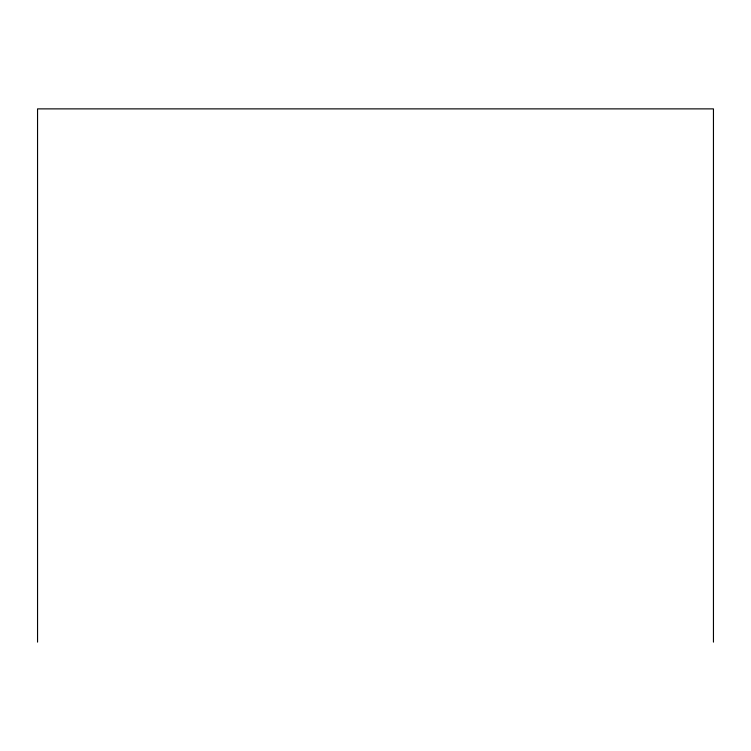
<?xml version="1.0" encoding="UTF-8"?>
<svg xmlns="http://www.w3.org/2000/svg" width="751" height="751" viewBox="0 0 751 751"><rect width="100%" height="100%" fill="white"/><g stroke="black" fill="none" stroke-linecap="round" stroke-linejoin="round"><path stroke-width="1.13" d="M713.45 642.124L713.45 108.876L37.55 108.876L37.55 642.124"/></g></svg>
